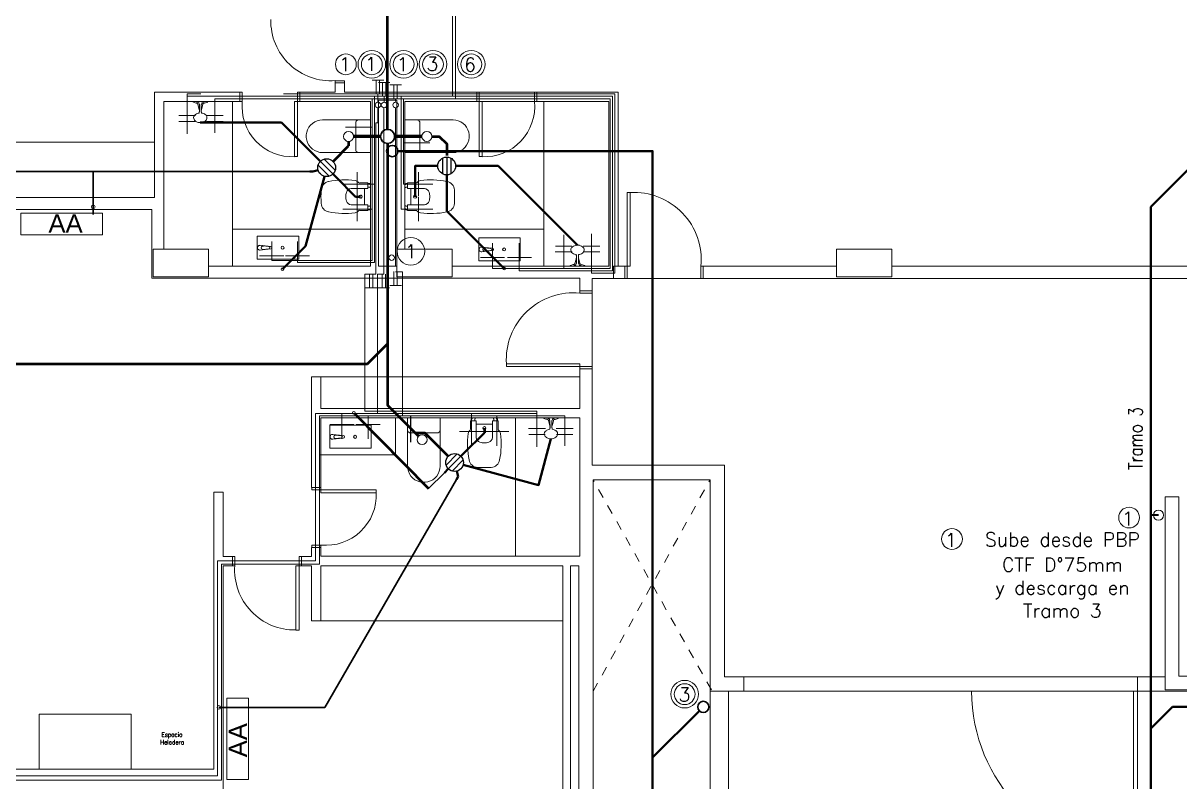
# Model space of a CAD drawing. Header units: millimetres. Extents: x 539 to 842, y -453 to -96.
# Drawn here: x 739.4 to 751.97, y -359.51 to -351.26 of the extents above; entities that cross this region are included whole.
import ezdxf
from ezdxf.enums import TextEntityAlignment as Align

# ---------------------------------------------------------------- set-up
doc = ezdxf.new("R2010")
doc.units = ezdxf.units.MM
doc.header["$LTSCALE"] = 0.1
for name, pattern in [('ACAD_ISO02W100', [15, 12, -3]), ('CONTINUA', [0]), ('DASHED', [0.7, 0.5, -0.2])]:
    doc.linetypes.add(name, pattern=pattern)
doc.layers.get('0').update_dxf_attribs({"lineweight": 5})
for name, color, linetype, lineweight in [('00-Agua Caliente', 1, 'Continuous', 20), ('00-Agua Fria', 5, 'ACAD_ISO02W100', 20), ('00-Texto AC', 7, 'Continuous', 18), ('00-Texto AF', 7, 'Continuous', 18), ('A-DETL', 7, 'Continuous', 5), ('A-DETL-GENF', 7, 'Continuous', 5), ('Arq-Equipamiento', 250, 'Continuous', 5), ('MUEBLES', 250, 'Continuous', 5), ('P-SANR-FIXT', 7, 'Continuous', 5)]:
    doc.layers.add(name, color=color, linetype=linetype, lineweight=lineweight)
for name, color, linetype in [('00-Pluvial', 40, 'Continuous'), ('00-Secundario', 24, 'Continuous'), ('00-Ventilacion', 3, 'Continuous'), ('Secundario', 24, 'Continuous'), ('Textos', 7, 'Continuous')]:
    doc.layers.add(name, color=color, linetype=linetype)
doc.layers.add('00-Primario', color=7, linetype='Continuous', true_color=0xff2400)
doc.styles.add('Instal Sanit', font='techb___.ttf', dxfattribs={"height": 0.15})
doc.styles.add('Romans', font='romans.shx')
doc.styles.add('Romans 1.50', font='romans.shx', dxfattribs={"width": 0.8, "height": 0.15})
doc.styles.get("Standard").update_dxf_attribs({"font": 'arial.ttf'})

# ---------------------------------------------------------------- blocks, each defined once
blk = doc.blocks.new('LLP')
at = {"layer": '00-Agua Fria', "color": 0, "linetype": 'Continuous', "lineweight": 20}
for p, q in [((-1, 2.4), (1, 2.4)), ((-0.3, 2.4), (-0.3, 0)), ((0.3, 2.4), (0.3, 0))]:
    blk.add_line(p, q, dxfattribs=at)
blk = doc.blocks.new('Shower-Valve_Trim-KOHLER-Alteo-K-TS45106 - 2_5 GPM_ 2BZ-Oil-Rubed Nickel-684691-2-TORRE-ARQ- PB _-2_14_')
at = {"color": 8}
for p, q in [((6.707, 2.857), (6.718, 2.9)), ((6.718, 2.9), (6.721, 2.898)), ((6.727, 2.936), (6.732, 2.932)), ((6.695, 2.779), (6.688, 2.777)), ((6.697, 2.814), (6.707, 2.857)), ((6.7, 2.814), (6.697, 2.814)), ((6.733, 2.836), (6.718, 2.837)), ((6.726, 2.87), (6.74, 2.864)), ((6.777, 2.824), (6.73, 2.824)), ((6.735, 2.84), (6.734, 2.837)), ((6.813, 2.82), (6.735, 2.84)), ((6.74, 2.863), (6.74, 2.86)), ((6.74, 2.86), (6.818, 2.84)), ((6.743, 2.876), (6.784, 2.854)), ((6.778, 2.824), (6.778, 2.826)), ((6.785, 2.852), (6.785, 2.853)), ((6.826, 2.815), (6.818, 2.817)), ((6.824, 2.841), (6.832, 2.839))]:
    blk.add_line(p, q, dxfattribs=at)
for centre, radius, start, end in [((6.719, 2.895), 0.00318, 6.8897, 54.9928), ((6.5, 2.869), 0.224, 0.8645, 6.8897), ((6.729, 2.928), 0.00488, 3.2443, 51.8508), ((5.993, 2.887), 0.742, 359.9249, 3.2443), ((6.694, 2.783), 0.00488, 280.6377, 329.2443), ((6.06, 3.16), 0.742, 329.2443, 332.5636), ((6.7, 2.817), 0.00318, 277.4957, 325.5988), ((6.518, 2.942), 0.224, 325.5988, 331.624), ((6.718, 2.834), 0.00308, 84.7921, 151.624), ((6.732, 2.812), 0.0149, 139.9249, 152.5636), ((6.726, 2.817), 0.00706, 97.5163, 139.9249), ((6.727, 2.872), 0.00308, 180.8645, 247.6964), ((6.725, 2.824), 0.000695, 277.5163, 356.266), ((6.73, 2.834), 0.00985, 247.967, 269.7893), ((6.726, 2.824), 0.000526, 67.967, 174.1745), ((6.733, 2.837), 0.000995, 264.7921, 346.2443), ((6.75, 2.886), 0.0149, 179.9249, 192.5636), ((6.742, 2.884), 0.00706, 192.5636, 234.9722), ((6.738, 2.878), 0.000695, 336.2225, 54.9722), ((6.739, 2.877), 0.000526, 158.314, 264.5215), ((6.738, 2.867), 0.00985, 62.6992, 84.5215), ((6.739, 2.863), 0.000995, 346.2443, 67.6964), ((6.777, 2.825), 0.000762, 270.095, 0.7822), ((6.779, 2.825), 0.000925, 95.985, 180.7822), ((6.779, 2.824), 0.000513, 166.2443, 262.7547), ((6.797, 2.473), 0.351, 89.9392, 93.0618), ((6.784, 2.853), 0.000762, 331.7063, 62.3935), ((6.785, 2.853), 0.000925, 151.7063, 236.5035), ((6.786, 2.853), 0.000513, 69.7338, 166.2443), ((6.964, 3.156), 0.351, 239.4267, 242.5493), ((6.816, 2.83), 0.0125, 223.4783, 233.5421), ((6.81, 2.822), 0.00187, 233.5421, 279.6361), ((6.816, 2.83), 0.0125, 98.9464, 109.0102), ((6.82, 2.824), 0.00706, 209.1801, 256.2443), ((6.815, 2.841), 0.00187, 52.8524, 98.9464), ((6.788, 2.826), 0.0319, 28.2767, 30.713), ((6.822, 2.834), 0.00706, 76.2443, 123.3084), ((6.916, 2.805), 0.0905, 173.6216, 201.4054), ((6.916, 2.807), 0.0905, 131.0831, 158.8669), ((6.875, 2.789), 0.0469, 201.4054, 234.3552), ((6.888, 2.84), 0.0469, 98.1333, 131.0831), ((6.887, 2.847), 0.0399, 63.1676, 98.1333), ((6.886, 2.846), 0.0408, 36.2532, 63.1676), ((6.844, 2.82), 0.0869, 318.5828, 333.2748), ((6.867, 2.831), 0.0652, 13.9057, 36.2532), ((6.833, 2.826), 0.0998, 333.2748, 346.2443), ((6.833, 2.826), 0.0998, 346.2443, 359.2137), ((6.845, 2.826), 0.0869, 359.2137, 13.9057), ((6.871, 2.783), 0.0399, 234.3552, 269.3209), ((6.871, 2.784), 0.0408, 269.3209, 296.2353), ((6.86, 2.806), 0.0652, 296.2353, 318.5828)]:
    blk.add_arc(centre, radius, start, end, dxfattribs=at)
blk = doc.blocks.new('Sanitary_Toilets_Ceramica-Catalano_Zero-70-One-Piece-Close-Coupled-Syphonic - Default-V1-2-TORRE-ARQ- PB _-2_14_')
at = {"layer": 'A-DETL-GENF', "color": 8}
for p, q in [((0.044, 0.177), (0.001, 0.177)), ((0.089, 0.177), (0.044, 0.177)), ((0.133, 0.177), (0.089, 0.177)), ((0.133, 0.177), (0.142, 0.176)), ((0.524, 0.177), (0.133, 0.177)), ((0.142, 0.176), (0.133, 0.177)), ((0.142, 0.176), (0.151, 0.171)), ((0.151, 0.171), (0.142, 0.176)), ((0.151, 0.171), (0.157, 0.165)), ((0.157, 0.165), (0.151, 0.171)), ((0.157, 0.165), (0.162, 0.156)), ((0.162, 0.156), (0.157, 0.165)), ((0.162, 0.156), (0.163, 0.147)), ((0.163, 0.147), (0.162, 0.156)), ((0.163, 0.147), (0.163, -0.147)), ((0.163, 0.098), (0.163, 0.147)), ((0.553, 0.175), (0.524, 0.177)), ((0.581, 0.167), (0.553, 0.175)), ((0.608, 0.156), (0.581, 0.167)), ((0.633, 0.14), (0.608, 0.156)), ((0.654, 0.12), (0.633, 0.14)), ((0.163, 0.049), (0.163, 0.098)), ((0.163, 0), (0.163, 0.049)), ((0.672, 0.097), (0.654, 0.12)), ((0.686, 0.071), (0.672, 0.097)), ((0.696, 0.043), (0.686, 0.071)), ((0.7, 0.015), (0.696, 0.043)), ((0.7, -0.015), (0.7, 0.015)), ((0.163, -0.049), (0.163, 0)), ((0.163, -0.098), (0.163, -0.049)), ((0.163, -0.147), (0.163, -0.098)), ((0.633, -0.14), (0.654, -0.12)), ((0.654, -0.12), (0.672, -0.097)), ((0.672, -0.097), (0.686, -0.071)), ((0.686, -0.071), (0.696, -0.043)), ((0.696, -0.043), (0.7, -0.015)), ((0.001, -0.177), (0.044, -0.177)), ((0.044, -0.177), (0.089, -0.177)), ((0.089, -0.177), (0.133, -0.177)), ((0.142, -0.176), (0.133, -0.177)), ((0.133, -0.177), (0.142, -0.176)), ((0.133, -0.177), (0.524, -0.177)), ((0.151, -0.171), (0.142, -0.176)), ((0.142, -0.176), (0.151, -0.171)), ((0.157, -0.165), (0.151, -0.171)), ((0.151, -0.171), (0.157, -0.165)), ((0.162, -0.156), (0.157, -0.165)), ((0.157, -0.165), (0.162, -0.156)), ((0.163, -0.147), (0.162, -0.156)), ((0.162, -0.156), (0.163, -0.147)), ((0.524, -0.177), (0.553, -0.175)), ((0.553, -0.175), (0.581, -0.167)), ((0.581, -0.167), (0.608, -0.156)), ((0.608, -0.156), (0.633, -0.14))]:
    blk.add_line(p, q, dxfattribs=at)
blk = doc.blocks.new('Vitreous china bidet _ Debba _ Roca _ 355994xx0 - White - Debba- Roca-2705266-2-TORRE-ARQ- PB _-2_14_')
at = {"layer": 'P-SANR-FIXT', "color": 8}
for p, q in [((0.036, 0.08), (0.036, 0.262)), ((0.214, 0.262), (0.214, 0.08)), ((-0.024, 0.169), (-0.024, 0.08)), ((0.274, 0.08), (0.274, 0.169)), ((-0.024, 0.08), (-0.019, 0.08)), ((-0.019, 0.08), (-0.019, 0.06)), ((-0.019, 0.08), (0.022, 0.08)), ((-0.019, 0.06), (-0.006, 0.06)), ((-0.006, 0.06), (-0.006, 0.051)), ((0.022, 0.08), (0.036, 0.08)), ((0.022, 0.06), (0.022, 0.08)), ((0.026, 0.06), (0.022, 0.06)), ((0.026, 0.051), (0.026, 0.06)), ((0.036, 0.116), (0.214, 0.116)), ((0.214, 0.08), (0.228, 0.08)), ((0.224, 0.06), (0.228, 0.06)), ((0.224, 0.051), (0.224, 0.06)), ((0.228, 0.08), (0.269, 0.08)), ((0.228, 0.06), (0.228, 0.08)), ((0.256, 0.051), (0.256, 0.06)), ((0.256, 0.06), (0.269, 0.06)), ((0.269, 0.06), (0.269, 0.08)), ((0.269, 0.08), (0.274, 0.08))]:
    blk.add_line(p, q, dxfattribs=at)
for centre, radius, start, end in [((0.809, 0.337), 0.867, 168.7556, 187.8739), ((0.058, 0.487), 0.101, 93.8692, 168.7556), ((0.125, -0.511), 1.101, 86.1308, 93.8692), ((0.192, 0.487), 0.101, 11.2444, 86.1308), ((-0.559, 0.337), 0.867, 352.1261, 11.2444), ((0.1, 0.253), 0.0649, 110.1691, 171.8309), ((0.129, 0.135), 0.186, 91.3288, 106.151), ((0.121, 0.135), 0.186, 73.849, 88.6712), ((0.15, 0.253), 0.0649, 8.1691, 69.8309), ((0.009, 0.227), 0.0594, 187.8739, 225.1331), ((-0.041, 0.169), 0.0175, 0, 63.7001), ((0.125, 0.161), 0.0175, 0, 180), ((0.125, 0.161), 0.0175, 180, 0), ((0.29, 0.169), 0.0167, 126.2715, 179.7285), ((0.241, 0.227), 0.0594, 311.2548, 352.1261)]:
    blk.add_arc(centre, radius, start, end, dxfattribs=at)
blk = doc.blocks.new('Bacha 45x25cm')
at = {"layer": 'MUEBLES', "color": 8}
for p, q in [((0.112, 0.146), (0.099, 0.028)), ((0.106, 0.062), (0.113, 0.127)), ((0.137, 0.126), (0.144, 0.062)), ((0.138, 0.146), (0.151, 0.028))]:
    blk.add_line(p, q, dxfattribs=at)
blk.add_lwpolyline([(0, 0.45), (0.25, 0.45), (0.25, 0), (0, 0)], close=True, dxfattribs=at)
blk.add_circle((0.125, 0.275), 0.0166, dxfattribs=at)
for centre, radius, start, end in [((0.125, 0.146), 0.0134, 0, 180), ((0.125, 0.126), 0.0117, 360, 173.6414), ((0.125, 0.028), 0.0256, 168.1721, 11.8279), ((0.125, 0.062), 0.0188, 167.2829, 12.8468)]:
    blk.add_arc(centre, radius, start, end, dxfattribs=at)
blk = doc.blocks.new('Shower-Valve_Trim-KOHLER-Alteo-K-TS45106 - 2_5 GPM_ 2BZ-Oil-Rubed Nickel-V9-2-TORRE-ARQ- PB _-2_14_')
at = {"color": 8}
for p, q in [((4.342, 6.4), (4.352, 6.443)), ((4.352, 6.443), (4.355, 6.441)), ((4.36, 6.413), (4.374, 6.407)), ((4.361, 6.48), (4.366, 6.476)), ((4.377, 6.419), (4.418, 6.397)), ((4.329, 6.322), (4.322, 6.321)), ((4.331, 6.357), (4.342, 6.4)), ((4.335, 6.358), (4.331, 6.357)), ((4.367, 6.379), (4.352, 6.381)), ((4.411, 6.367), (4.364, 6.367)), ((4.369, 6.383), (4.368, 6.38)), ((4.448, 6.364), (4.369, 6.383)), ((4.374, 6.406), (4.374, 6.403)), ((4.374, 6.403), (4.453, 6.384)), ((4.412, 6.368), (4.413, 6.369)), ((4.419, 6.395), (4.419, 6.397)), ((4.46, 6.358), (4.452, 6.36)), ((4.458, 6.385), (4.466, 6.383))]:
    blk.add_line(p, q, dxfattribs=at)
for centre, radius, start, end in [((4.353, 6.439), 0.00318, 6.8967, 54.9998), ((4.134, 6.412), 0.224, 0.8715, 6.8967), ((4.361, 6.416), 0.00308, 180.8715, 247.7034), ((4.363, 6.472), 0.00488, 3.2512, 51.8578), ((3.627, 6.43), 0.742, 359.9319, 3.2512), ((4.384, 6.429), 0.0149, 179.9319, 192.5706), ((4.377, 6.427), 0.00706, 192.5706, 234.9792), ((4.372, 6.421), 0.000695, 336.2295, 54.9792), ((4.373, 6.421), 0.000526, 158.321, 264.5285), ((4.372, 6.41), 0.00985, 62.7062, 84.5285), ((4.55, 6.35), 0.0905, 131.0901, 158.8739), ((4.522, 6.383), 0.0469, 98.1403, 131.0901), ((4.521, 6.39), 0.0399, 63.1746, 98.1403), ((4.52, 6.389), 0.0408, 36.2602, 63.1746), ((4.501, 6.375), 0.0652, 13.9127, 36.2602), ((4.328, 6.327), 0.00488, 280.6447, 329.2512), ((3.694, 6.704), 0.742, 329.2512, 332.5706), ((4.334, 6.361), 0.00318, 277.5027, 325.6058), ((4.152, 6.485), 0.224, 325.6058, 331.631), ((4.352, 6.378), 0.00308, 84.7991, 151.631), ((4.366, 6.355), 0.0149, 139.9319, 152.5706), ((4.36, 6.36), 0.00706, 97.5233, 139.9319), ((4.359, 6.368), 0.000695, 277.5233, 356.273), ((4.36, 6.368), 0.000526, 67.974, 174.1815), ((4.364, 6.377), 0.00985, 247.974, 269.7963), ((4.367, 6.38), 0.000995, 264.7991, 346.2512), ((4.373, 6.406), 0.000995, 346.2512, 67.7034), ((4.411, 6.368), 0.000762, 270.102, 0.7892), ((4.413, 6.368), 0.000925, 95.992, 180.7892), ((4.413, 6.368), 0.000513, 166.2512, 262.7617), ((4.431, 6.016), 0.351, 89.9462, 93.0688), ((4.418, 6.397), 0.000762, 331.7133, 62.4005), ((4.42, 6.396), 0.000513, 69.7408, 166.2512), ((4.419, 6.396), 0.000925, 151.7133, 236.5105), ((4.599, 6.699), 0.351, 239.4337, 242.5563), ((4.451, 6.374), 0.0125, 223.4853, 233.5491), ((4.444, 6.365), 0.00187, 233.5491, 279.6431), ((4.45, 6.373), 0.0125, 98.9534, 109.0171), ((4.449, 6.384), 0.00187, 52.8594, 98.9534), ((4.454, 6.367), 0.00706, 209.187, 256.2512), ((4.423, 6.369), 0.0319, 28.2837, 30.72), ((4.456, 6.378), 0.00706, 76.2512, 123.3154), ((4.55, 6.348), 0.0905, 173.6286, 201.4124), ((4.509, 6.332), 0.0469, 201.4124, 234.3622), ((4.505, 6.327), 0.0399, 234.3622, 269.3279), ((4.505, 6.328), 0.0408, 269.3279, 296.2423), ((4.495, 6.35), 0.0652, 296.2423, 318.5898), ((4.478, 6.364), 0.0869, 318.5898, 333.2817), ((4.467, 6.37), 0.0998, 333.2817, 346.2512), ((4.48, 6.369), 0.0869, 359.2207, 13.9127), ((4.467, 6.37), 0.0998, 346.2512, 359.2207)]:
    blk.add_arc(centre, radius, start, end, dxfattribs=at)
blk = doc.blocks.new('Shower-Valve_Trim-KOHLER-Alteo-K-TS45106 - 2_5 GPM_ 2BZ-Oil-Rubed Nickel-V13-2-TORRE-ARQ- PB _-2_14_')
at = {"layer": 'P-SANR-FIXT'}
for p, q in [((1.611, -12.188), (1.602, -12.224)), ((1.604, -12.189), (1.611, -12.188)), ((1.475, -12.251), (1.467, -12.249)), ((1.473, -12.225), (1.481, -12.227)), ((1.56, -12.27), (1.481, -12.25)), ((1.486, -12.23), (1.564, -12.25)), ((1.514, -12.262), (1.514, -12.263)), ((1.556, -12.286), (1.515, -12.264)), ((1.521, -12.234), (1.521, -12.236)), ((1.522, -12.234), (1.569, -12.234)), ((1.559, -12.273), (1.56, -12.27)), ((1.573, -12.28), (1.559, -12.274)), ((1.564, -12.25), (1.565, -12.247)), ((1.566, -12.246), (1.581, -12.247)), ((1.581, -12.31), (1.572, -12.346)), ((1.581, -12.31), (1.578, -12.308)), ((1.592, -12.267), (1.581, -12.31)), ((1.602, -12.224), (1.592, -12.267)), ((1.599, -12.224), (1.602, -12.224)), ((1.572, -12.346), (1.567, -12.342))]:
    blk.add_line(p, q, dxfattribs=at)
for centre, radius, start, end in [((1.455, -12.231), 0.0869, 138.5968, 153.2887), ((1.439, -12.216), 0.0652, 116.2493, 138.5968), ((1.428, -12.194), 0.0408, 89.3349, 116.2493), ((1.428, -12.193), 0.0399, 54.3692, 89.3349), ((1.424, -12.199), 0.0469, 21.4194, 54.3692), ((1.383, -12.215), 0.0905, 353.6356, 21.4194), ((1.605, -12.194), 0.00488, 100.6517, 149.2582), ((1.466, -12.236), 0.0998, 166.2582, 179.2277), ((1.454, -12.236), 0.0869, 179.2277, 193.9197), ((1.433, -12.241), 0.0652, 193.9197, 216.2672), ((1.466, -12.236), 0.0998, 153.2887, 166.2582), ((1.413, -12.256), 0.0408, 216.2672, 243.1815), ((1.412, -12.257), 0.0399, 243.1815, 278.1473), ((1.411, -12.25), 0.0469, 278.1473, 311.0971), ((1.383, -12.217), 0.0905, 311.0971, 338.8809), ((1.477, -12.245), 0.00706, 256.2582, 303.3224), ((1.479, -12.234), 0.00706, 29.194, 76.2582), ((1.511, -12.236), 0.0319, 208.2907, 210.727), ((1.484, -12.251), 0.00187, 232.8664, 278.9604), ((1.483, -12.24), 0.0125, 278.9604, 289.0241), ((1.489, -12.232), 0.00187, 53.5561, 99.6501), ((1.483, -12.241), 0.0125, 43.4923, 53.5561), ((1.335, -12.566), 0.351, 59.4407, 62.5633), ((1.502, -11.883), 0.351, 269.9532, 273.0757), ((1.513, -12.263), 0.000513, 249.7478, 346.2582), ((1.514, -12.263), 0.000925, 331.7203, 56.5175), ((1.515, -12.264), 0.000762, 151.7203, 242.4075), ((1.52, -12.234), 0.000513, 346.2582, 82.7687), ((1.522, -12.235), 0.000762, 90.109, 180.7962), ((1.521, -12.235), 0.000925, 275.999, 0.7962), ((1.561, -12.277), 0.00985, 242.7132, 264.5355), ((1.56, -12.273), 0.000995, 166.2582, 247.7104), ((1.561, -12.288), 0.000695, 156.2365, 234.9862), ((1.56, -12.287), 0.000526, 338.328, 84.5355), ((1.557, -12.294), 0.00706, 12.5776, 54.9862), ((1.549, -12.296), 0.0149, 359.9389, 12.5776), ((2.306, -12.297), 0.742, 179.9389, 183.2582), ((1.566, -12.247), 0.000995, 84.8061, 166.2582), ((1.569, -12.244), 0.00985, 67.981, 89.8033), ((1.573, -12.234), 0.000526, 247.981, 354.1885), ((1.574, -12.235), 0.000695, 97.5303, 176.28), ((1.572, -12.282), 0.00308, 0.8785, 67.7104), ((1.573, -12.227), 0.00706, 277.5303, 319.9389), ((1.799, -12.279), 0.224, 180.8785, 186.9037), ((1.58, -12.306), 0.00318, 186.9037, 235.0068), ((1.567, -12.222), 0.0149, 319.9389, 332.5776), ((2.239, -12.57), 0.742, 149.2582, 152.5776), ((1.581, -12.244), 0.00308, 264.8061, 331.638), ((1.781, -12.352), 0.224, 145.6128, 151.638), ((1.599, -12.227), 0.00318, 97.5097, 145.6128), ((1.57, -12.338), 0.00488, 183.2582, 231.8648)]:
    blk.add_arc(centre, radius, start, end, dxfattribs=at)
blk = doc.blocks.new('Shower-Valve_Trim-KOHLER-Alteo-K-TS45106 - 2_5 GPM_ 2BZ-Oil-Rubed Nickel-V14-2-TORRE-ARQ- PB _-2_14_')
at = {"color": 8}
for p, q in [((1.611, -12.188), (1.602, -12.224)), ((1.604, -12.189), (1.611, -12.188)), ((1.475, -12.251), (1.467, -12.249)), ((1.473, -12.225), (1.481, -12.227)), ((1.56, -12.27), (1.481, -12.25)), ((1.486, -12.23), (1.564, -12.25)), ((1.514, -12.262), (1.514, -12.263)), ((1.556, -12.286), (1.515, -12.264)), ((1.521, -12.234), (1.521, -12.236)), ((1.522, -12.234), (1.569, -12.234)), ((1.559, -12.273), (1.56, -12.27)), ((1.573, -12.28), (1.559, -12.274)), ((1.564, -12.25), (1.565, -12.247)), ((1.566, -12.246), (1.581, -12.247)), ((1.581, -12.31), (1.572, -12.346)), ((1.581, -12.31), (1.578, -12.308)), ((1.592, -12.267), (1.581, -12.31)), ((1.602, -12.224), (1.592, -12.267)), ((1.599, -12.224), (1.602, -12.224)), ((1.572, -12.346), (1.567, -12.342))]:
    blk.add_line(p, q, dxfattribs=at)
for centre, radius, start, end in [((1.455, -12.231), 0.0869, 138.5968, 153.2887), ((1.439, -12.216), 0.0652, 116.2493, 138.5968), ((1.428, -12.194), 0.0408, 89.3349, 116.2493), ((1.428, -12.193), 0.0399, 54.3692, 89.3349), ((1.424, -12.199), 0.0469, 21.4194, 54.3692), ((1.383, -12.215), 0.0905, 353.6356, 21.4194), ((1.605, -12.194), 0.00488, 100.6517, 149.2582), ((1.466, -12.236), 0.0998, 166.2582, 179.2277), ((1.454, -12.236), 0.0869, 179.2277, 193.9197), ((1.433, -12.241), 0.0652, 193.9197, 216.2672), ((1.466, -12.236), 0.0998, 153.2887, 166.2582), ((1.413, -12.256), 0.0408, 216.2672, 243.1815), ((1.412, -12.257), 0.0399, 243.1815, 278.1473), ((1.411, -12.25), 0.0469, 278.1473, 311.0971), ((1.383, -12.217), 0.0905, 311.0971, 338.8809), ((1.477, -12.245), 0.00706, 256.2582, 303.3224), ((1.479, -12.234), 0.00706, 29.194, 76.2582), ((1.511, -12.236), 0.0319, 208.2907, 210.727), ((1.484, -12.251), 0.00187, 232.8664, 278.9604), ((1.483, -12.24), 0.0125, 278.9604, 289.0241), ((1.489, -12.232), 0.00187, 53.5561, 99.6501), ((1.483, -12.241), 0.0125, 43.4923, 53.5561), ((1.335, -12.566), 0.351, 59.4407, 62.5633), ((1.502, -11.883), 0.351, 269.9532, 273.0757), ((1.513, -12.263), 0.000513, 249.7478, 346.2582), ((1.514, -12.263), 0.000925, 331.7203, 56.5175), ((1.515, -12.264), 0.000762, 151.7203, 242.4075), ((1.52, -12.234), 0.000513, 346.2582, 82.7687), ((1.522, -12.235), 0.000762, 90.109, 180.7962), ((1.521, -12.235), 0.000925, 275.999, 0.7962), ((1.561, -12.277), 0.00985, 242.7132, 264.5355), ((1.56, -12.273), 0.000995, 166.2582, 247.7104), ((1.561, -12.288), 0.000695, 156.2365, 234.9862), ((1.56, -12.287), 0.000526, 338.328, 84.5355), ((1.557, -12.294), 0.00706, 12.5776, 54.9862), ((1.549, -12.296), 0.0149, 359.9389, 12.5776), ((2.306, -12.297), 0.742, 179.9389, 183.2582), ((1.566, -12.247), 0.000995, 84.8061, 166.2582), ((1.569, -12.244), 0.00985, 67.981, 89.8033), ((1.573, -12.234), 0.000526, 247.981, 354.1885), ((1.574, -12.235), 0.000695, 97.5303, 176.28), ((1.572, -12.282), 0.00308, 0.8785, 67.7104), ((1.573, -12.227), 0.00706, 277.5303, 319.9389), ((1.799, -12.279), 0.224, 180.8785, 186.9037), ((1.58, -12.306), 0.00318, 186.9037, 235.0068), ((1.567, -12.222), 0.0149, 319.9389, 332.5776), ((2.239, -12.57), 0.742, 149.2582, 152.5776), ((1.581, -12.244), 0.00308, 264.8061, 331.638), ((1.781, -12.352), 0.224, 145.6128, 151.638), ((1.599, -12.227), 0.00318, 97.5097, 145.6128), ((1.57, -12.338), 0.00488, 183.2582, 231.8648)]:
    blk.add_arc(centre, radius, start, end, dxfattribs=at)
blk = doc.blocks.new('2-PB F')
at = {"color": 8, "lineweight": 18}
for p, q in [((742.791, -351.886), (742.891, -351.886)), ((742.791, -351.911), (742.791, -351.886)), ((742.791, -351.911), (742.791, -352.011)), ((742.891, -351.911), (742.791, -351.911)), ((742.891, -351.886), (742.891, -351.911)), ((742.891, -352.011), (742.891, -351.911)), ((740.829, -352.011), (740.829, -353.156)), ((741.756, -352.011), (740.829, -352.011)), ((740.832, -352.012), (740.832, -352.011)), ((741.756, -352.012), (741.781, -352.012)), ((741.756, -352.112), (741.756, -352.012)), ((741.781, -352.012), (741.781, -352.112)), ((742.381, -352.012), (742.406, -352.012)), ((742.381, -352.112), (742.381, -352.012)), ((742.791, -352.011), (742.406, -352.011)), ((742.406, -352.012), (742.406, -352.112)), ((744.331, -352.011), (742.891, -352.011)), ((743.262, -353.901), (743.262, -352.096)), ((743.262, -352.096), (743.461, -352.096)), ((743.461, -352.096), (743.461, -353.718)), ((743.545, -352.013), (743.545, -352.011)), ((743.548, -352.012), (743.548, -352.011)), ((744.331, -352.012), (743.548, -352.012)), ((744.331, -352.011), (744.981, -352.011)), ((744.356, -352.012), (744.331, -352.012)), ((744.331, -352.012), (744.331, -352.112)), ((744.356, -352.112), (744.356, -352.012)), ((744.981, -352.012), (744.956, -352.012)), ((744.956, -352.012), (744.956, -352.112)), ((745.864, -352.011), (744.981, -352.011)), ((744.981, -352.112), (744.981, -352.012)), ((745.864, -353.901), (745.864, -352.011)), ((740.931, -353.719), (740.931, -352.112)), ((740.931, -352.112), (741.756, -352.112)), ((741.781, -352.112), (741.756, -352.112)), ((742.349, -352.112), (742.381, -352.112)), ((742.349, -352.712), (742.349, -352.112)), ((742.406, -352.112), (742.381, -352.112)), ((742.381, -352.112), (742.381, -352.712)), ((742.406, -352.112), (742.381, -352.112)), ((742.406, -352.112), (743.176, -352.112)), ((743.176, -352.112), (743.176, -353.901)), ((743.548, -353.719), (743.548, -352.112)), ((743.548, -352.112), (744.331, -352.112)), ((744.356, -352.112), (744.331, -352.112)), ((744.331, -352.112), (744.356, -352.112)), ((744.356, -352.112), (744.356, -352.712)), ((744.387, -352.112), (744.356, -352.112)), ((744.981, -352.112), (744.387, -352.112)), ((744.387, -352.712), (744.387, -352.112)), ((744.956, -352.112), (744.981, -352.112)), ((744.981, -352.112), (745.763, -352.112)), ((745.763, -352.112), (745.763, -353.901)), ((740.829, -352.556), (736.95, -352.556)), ((742.381, -352.712), (742.349, -352.712)), ((744.356, -352.712), (744.387, -352.712)), ((745.995, -353.102), (745.964, -353.102)), ((745.964, -353.102), (745.964, -353.902)), ((745.995, -353.902), (745.995, -353.102)), ((740.829, -353.156), (736.95, -353.156)), ((736.95, -353.288), (740.799, -353.288)), ((740.799, -353.288), (740.799, -354.033)), ((740.914, -353.719), (740.815, -353.719)), ((740.815, -353.719), (740.815, -354.019)), ((740.815, -354.019), (740.815, -353.719)), ((740.815, -353.719), (740.931, -353.719)), ((740.927, -353.719), (740.914, -353.719)), ((740.928, -353.719), (740.927, -353.719)), ((740.931, -353.719), (740.928, -353.719)), ((741.415, -353.719), (740.931, -353.719)), ((741.415, -354.019), (741.415, -353.719)), ((744.062, -353.719), (743.462, -353.719)), ((743.462, -353.719), (743.462, -354.019)), ((744.062, -354.019), (744.062, -353.719)), ((748.838, -353.718), (748.238, -353.718)), ((748.238, -353.718), (748.238, -353.902)), ((748.838, -353.902), (748.838, -353.718)), ((743.176, -353.901), (741.414, -353.901)), ((745.763, -353.901), (744.061, -353.901)), ((745.939, -353.902), (745.813, -353.902)), ((745.813, -353.902), (745.813, -354.035)), ((745.964, -353.902), (745.939, -353.902)), ((745.939, -353.902), (745.939, -354.036)), ((745.964, -353.902), (745.995, -353.902)), ((745.964, -354.036), (745.964, -353.902)), ((746.789, -353.902), (746.764, -353.902)), ((746.764, -353.902), (746.764, -354.036)), ((748.238, -353.902), (746.789, -353.902)), ((746.789, -354.036), (746.789, -353.902)), ((748.238, -353.902), (748.238, -353.903)), ((748.238, -354.018), (748.238, -353.902)), ((748.238, -353.903), (748.238, -353.904)), ((748.238, -353.904), (748.238, -353.917)), ((748.238, -353.917), (748.238, -353.918)), ((748.238, -353.918), (748.238, -354.018)), ((748.838, -353.903), (748.838, -353.902)), ((752.466, -353.902), (748.838, -353.902)), ((748.838, -353.902), (748.838, -354.018)), ((748.838, -353.904), (748.838, -353.903)), ((748.838, -353.917), (748.838, -353.904)), ((748.838, -353.918), (748.838, -353.917)), ((748.838, -354.018), (748.838, -353.918)), ((740.799, -354.033), (744.061, -354.033)), ((740.815, -354.019), (740.914, -354.019)), ((740.931, -354.019), (740.815, -354.019)), ((740.914, -354.019), (740.927, -354.019)), ((740.927, -354.019), (740.928, -354.019)), ((740.928, -354.019), (740.931, -354.019)), ((740.931, -354.019), (741.415, -354.019)), ((743.462, -354.019), (744.062, -354.019)), ((744.061, -354.033), (745.45, -354.033)), ((745.45, -354.033), (745.45, -354.17)), ((745.583, -354.17), (745.583, -354.035)), ((745.583, -354.035), (745.939, -354.035)), ((745.939, -354.036), (745.964, -354.036)), ((746.764, -354.035), (745.964, -354.035)), ((746.764, -354.036), (746.789, -354.036)), ((746.789, -354.035), (752.466, -354.035)), ((748.238, -354.018), (748.238, -354.018)), ((748.238, -354.018), (748.838, -354.018)), ((748.238, -354.018), (748.238, -354.018)), ((748.838, -354.018), (748.238, -354.018)), ((748.838, -354.018), (748.838, -354.018)), ((748.838, -354.018), (748.838, -354.018)), ((745.583, -354.17), (745.45, -354.17)), ((745.45, -354.17), (745.45, -354.195)), ((745.45, -354.195), (745.583, -354.195)), ((745.583, -354.195), (745.583, -354.17)), ((745.583, -354.195), (745.583, -354.995)), ((745.45, -354.965), (744.65, -354.965)), ((744.65, -354.965), (744.65, -354.995)), ((745.45, -354.995), (745.45, -354.965)), ((742.535, -355.106), (742.535, -356.31)), ((742.635, -355.106), (742.535, -355.106)), ((742.632, -355.106), (742.632, -355.107)), ((742.635, -355.449), (742.635, -355.106)), ((742.635, -355.107), (745.45, -355.107)), ((744.65, -354.995), (745.45, -354.995)), ((745.583, -354.995), (745.45, -354.995)), ((745.45, -354.995), (745.45, -355.02)), ((745.45, -355.02), (745.45, -355.449)), ((745.45, -355.02), (745.583, -355.02)), ((745.583, -355.02), (745.583, -354.995)), ((745.583, -356.067), (745.583, -355.02)), ((742.536, -355.449), (742.535, -355.449)), ((742.537, -355.45), (742.535, -355.45)), ((745.45, -355.449), (742.635, -355.449)), ((742.636, -356.31), (742.636, -355.55)), ((742.636, -355.55), (745.449, -355.55)), ((745.449, -355.55), (745.449, -357.057)), ((745.453, -356.068), (745.452, -356.068)), ((747.021, -356.067), (745.583, -356.067)), ((747.021, -358.366), (747.021, -356.067)), ((745.593, -361.3), (745.593, -356.224)), ((745.593, -356.224), (746.863, -356.224)), ((746.863, -356.224), (746.863, -358.524)), ((741.574, -356.36), (741.474, -356.36)), ((741.474, -356.36), (741.474, -359.372)), ((741.476, -356.36), (741.476, -356.361)), ((741.574, -357.059), (741.574, -356.36)), ((742.536, -356.31), (742.636, -356.31)), ((742.536, -356.335), (742.536, -356.31)), ((742.636, -356.335), (742.536, -356.335)), ((742.636, -356.31), (742.636, -356.335)), ((742.636, -356.31), (742.636, -356.335)), ((742.636, -356.366), (742.636, -356.335)), ((742.636, -356.335), (743.236, -356.335)), ((743.236, -356.366), (742.636, -356.366)), ((743.236, -356.335), (743.236, -356.366)), ((751.957, -356.412), (751.807, -356.412)), ((751.807, -356.412), (751.807, -358.366)), ((751.957, -358.359), (751.957, -356.412)), ((742.535, -356.96), (742.535, -357.059)), ((742.536, -356.935), (742.636, -356.935)), ((742.536, -356.96), (742.536, -356.935)), ((742.636, -356.96), (742.536, -356.96)), ((742.636, -356.935), (742.636, -356.96)), ((742.636, -357.057), (742.636, -356.96)), ((741.674, -357.059), (741.574, -357.059)), ((741.699, -357.059), (741.674, -357.059)), ((741.674, -357.059), (741.674, -357.159)), ((741.699, -357.159), (741.699, -357.059)), ((742.424, -357.059), (742.399, -357.059)), ((742.399, -357.059), (742.399, -357.159)), ((742.535, -357.059), (742.424, -357.059)), ((742.424, -357.159), (742.424, -357.059)), ((745.449, -357.057), (742.636, -357.057)), ((741.574, -360), (741.574, -357.159)), ((741.574, -357.159), (741.674, -357.159)), ((741.674, -357.159), (741.699, -357.159)), ((742.399, -357.159), (742.364, -357.159)), ((742.364, -357.159), (742.364, -357.859)), ((742.399, -357.859), (742.399, -357.159)), ((742.399, -357.159), (742.424, -357.159)), ((742.424, -357.159), (742.535, -357.159)), ((742.535, -357.159), (742.535, -357.759)), ((742.635, -357.159), (745.263, -357.159)), ((742.635, -357.759), (742.635, -357.159)), ((745.263, -357.159), (745.263, -360.459)), ((745.348, -357.159), (745.437, -357.159)), ((745.348, -360), (745.348, -357.159)), ((745.437, -357.159), (745.437, -360)), ((742.364, -357.859), (742.399, -357.859)), ((742.535, -357.759), (742.635, -357.759)), ((742.635, -357.759), (745.263, -357.759)), ((747.229, -358.366), (747.021, -358.366)), ((747.229, -358.366), (747.229, -358.524)), ((751.507, -358.366), (747.229, -358.366)), ((751.807, -358.366), (751.507, -358.366)), ((751.507, -358.524), (751.507, -358.366)), ((751.807, -358.366), (751.807, -358.368)), ((751.807, -358.509), (751.807, -358.366)), ((751.807, -358.368), (751.807, -358.369)), ((751.807, -358.369), (751.807, -358.384)), ((753.707, -358.359), (751.957, -358.359)), ((751.807, -358.384), (751.807, -358.509)), ((751.807, -358.509), (753.857, -358.509)), ((746.863, -358.524), (747.229, -358.524)), ((747.063, -358.524), (746.863, -358.524)), ((746.863, -358.524), (746.863, -360.615)), ((747.063, -360.615), (747.063, -358.524)), ((747.229, -358.524), (751.507, -358.524)), ((751.462, -358.524), (751.462, -360.325)), ((751.507, -358.524), (751.462, -358.524)), ((751.507, -358.524), (753.857, -358.524)), ((751.507, -358.524), (751.507, -360.325)), ((739.574, -359.372), (739.574, -358.772)), ((739.574, -358.772), (740.574, -358.772)), ((740.574, -358.772), (740.574, -359.372)), ((741.474, -359.372), (738.914, -359.372))]:
    blk.add_line(p, q, dxfattribs=at)
at = {"color": 8, "lineweight": 5}
for p, q in [((741.676, -352.112), (741.675, -353.901)), ((745.057, -352.113), (745.057, -353.901)), ((743.175, -353.501), (741.675, -353.501)), ((743.548, -353.501), (745.057, -353.501))]:
    blk.add_line(p, q, dxfattribs=at)
at = {"color": 8, "linetype": 'CONTINUA', "lineweight": 13}
blk.add_line((743.262, -353.901), (743.462, -353.901), dxfattribs=at)
at = {"color": 8, "linetype": 'DASHED', "lineweight": 18}
for p, q in [((746.878, -358.509), (745.593, -356.224)), ((745.593, -358.524), (746.863, -356.224))]:
    blk.add_line(p, q, dxfattribs=at)
at = {"color": 8, "linetype": 'CONTINUA', "lineweight": 18}
for p, q in [((741.848, -358.6), (741.612, -358.6)), ((741.612, -358.6), (741.612, -359.485)), ((741.848, -359.485), (741.848, -358.6)), ((741.612, -359.485), (741.848, -359.485))]:
    blk.add_line(p, q, dxfattribs=at)
at = {"color": 8, "lineweight": 18}
for centre, radius, start, end in [((742.744, -351.234), 0.653, 178.836, 274.1016), ((742.325, -352.167), 0.546, 174.312, 272.5983), ((744.412, -352.167), 0.546, 267.4017, 5.688), ((746.037, -353.831), 0.73, 354.4302, 93.3299), ((745.379, -354.922), 0.73, 84.4302, 183.3299), ((742.691, -356.391), 0.546, 264.312, 2.5983), ((742.351, -357.205), 0.653, 175.8984, 271.164), ((751.507, -358.524), 1.802, 180, 268.5863)]:
    blk.add_arc(centre, radius, start, end, dxfattribs=at)
at = {"layer": 'A-DETL', "color": 8, "linetype": 'ByBlock', "lineweight": 18}
for p, q in [((743.445, -355.953), (743.445, -355.55)), ((742.62, -355.953), (743.445, -355.953))]:
    blk.add_line(p, q, dxfattribs=at)
at = {"layer": 'A-DETL', "color": 8, "lineweight": 18}
blk.add_line((744.75, -357.05), (744.75, -355.55), dxfattribs=at)
at = {"layer": 'Arq-Equipamiento', "color": 8, "linetype": 'CONTINUA', "lineweight": 18}
blk.add_lwpolyline([(740.262, -353.326), (739.376, -353.326), (739.376, -353.561), (740.262, -353.561)], close=True, dxfattribs=at)
at = {"layer": 'MUEBLES', "lineweight": 5, "rotation": 269.9999997145658}
for p in [(741.944, -353.577), (744.351, -353.596)]:
    blk.add_blockref('Bacha 45x25cm', p, dxfattribs=at)
at = {"layer": 'MUEBLES', "lineweight": 18, "rotation": 269.9999997145658}
blk.add_blockref('Bacha 45x25cm', (742.732, -355.633), dxfattribs=at)
blk.add_blockref('Bacha 45x25cm', (742.732, -355.633), dxfattribs=at)
at = {"layer": 'P-SANR-FIXT', "lineweight": 5, "xscale": -1}
for name, p, rotation in [('Shower-Valve_Trim-KOHLER-Alteo-K-TS45106 - 2_5 GPM_ 2BZ-Oil-Rubed Nickel-V9-2-TORRE-ARQ- PB _-2_14_', (748.575, -349.418), 76.24075343670569), ('Sanitary_Toilets_Ceramica-Catalano_Zero-70-One-Piece-Close-Coupled-Syphonic - Default-V1-2-TORRE-ARQ- PB _-2_14_', (743.547, -352.49), 179.9965031161391), ('Vitreous china bidet _ Debba _ Roca _ 355994xx0 - White - Debba- Roca-2705266-2-TORRE-ARQ- PB _-2_14_', (743.498, -353.272), 269.9965030703645)]:
    blk.add_blockref(name, p, dxfattribs=dict(at, rotation=rotation))
at = {"layer": 'P-SANR-FIXT', "lineweight": 5}
for name, p, rotation in [('Sanitary_Toilets_Ceramica-Catalano_Zero-70-One-Piece-Close-Coupled-Syphonic - Default-V1-2-TORRE-ARQ- PB _-2_14_', (743.177, -352.49), 179.996503024591), ('Vitreous china bidet _ Debba _ Roca _ 355994xx0 - White - Debba- Roca-2705266-2-TORRE-ARQ- PB _-2_14_', (743.226, -353.272), 89.99650307036545), ('Shower-Valve_Trim-KOHLER-Alteo-K-TS45106 - 2_5 GPM_ 2BZ-Oil-Rubed Nickel-V13-2-TORRE-ARQ- PB _-2_14_', (756.959, -349.439), 283.7592465632944), ('Shower-Valve_Trim-KOHLER-Alteo-K-TS45106 - 2_5 GPM_ 2BZ-Oil-Rubed Nickel-V14-2-TORRE-ARQ- PB _-2_14_', (756.959, -349.439), 283.7592465632944)]:
    blk.add_blockref(name, p, dxfattribs=dict(at, rotation=rotation))
at = {"layer": 'P-SANR-FIXT', "lineweight": 18}
for name, p, rotation in [('Sanitary_Toilets_Ceramica-Catalano_Zero-70-One-Piece-Close-Coupled-Syphonic - Default-V1-2-TORRE-ARQ- PB _-2_14_', (743.754, -355.552), 269.9999999508732), ('Vitreous china bidet _ Debba _ Roca _ 355994xx0 - White - Debba- Roca-2705266-2-TORRE-ARQ- PB _-2_14_', (744.536, -355.503), 180)]:
    blk.add_blockref(name, p, dxfattribs=dict(at, rotation=rotation))
at = {"layer": 'P-SANR-FIXT', "lineweight": 18, "xscale": -1, "rotation": 76.24075343670569}
blk.add_blockref('Shower-Valve_Trim-KOHLER-Alteo-K-TS45106 - 2_5 GPM_ 2BZ-Oil-Rubed Nickel-684691-2-TORRE-ARQ- PB _-2_14_', (749.505, -349.715), dxfattribs=at)
at = {"color": 8, "linetype": 'CONTINUA', "lineweight": 13}
blk.add_text('AA', height=0.2, rotation=90, dxfattribs=at).set_placement((741.834, -359.243))
at = {"color": 8, "lineweight": 18, "style": 'Romans 1.50', "width": 0.8}
for s, p in [('Espacio', (740.905, -359.021)), ('Heladera', (740.89, -359.104))]:
    blk.add_text(s, height=0.05, dxfattribs=at).set_placement(p)
at = {"color": 8, "lineweight": 18, "insert": (740.048, -353.339), "char_height": 0.2, "attachment_point": 3}
blk.add_mtext_dynamic_manual_height_columns('AA', width=1, gutter_width=12.5, heights=[0], dxfattribs=at)

msp = doc.modelspace()

# ---------------------------------------------------------------- linework, layer by layer
at = {"layer": '00-Agua Caliente', "color": 1, "linetype": 'Continuous', "lineweight": 20}
for p, q in [((741.182, -352.03), (741.182, -352.463)), ((741.091, -352.266), (741.273, -352.266)), ((741.092, -352.329), (741.272, -352.329)), ((743.028, -353.142), (743.028, -352.88)), ((743.217, -353.011), (742.872, -353.011)), ((743.695, -353.153), (743.695, -353.414)), ((743.506, -353.283), (743.851, -353.283)), ((745.574, -353.979), (745.574, -353.551)), ((742.382, -353.862), (742.382, -353.633)), ((744.791, -353.953), (744.791, -353.653)), ((745.664, -353.685), (745.485, -353.685)), ((742.251, -353.789), (742.513, -353.789)), ((744.661, -353.808), (744.922, -353.808)), ((745.666, -353.748), (745.483, -353.748)), ((744.983, -355.48), (744.983, -355.866)), ((742.864, -355.506), (742.864, -355.779)), ((744.272, -355.506), (744.272, -355.856)), ((742.995, -355.623), (742.733, -355.623)), ((744.403, -355.701), (744.141, -355.701)), ((744.892, -355.669), (745.074, -355.669)), ((744.893, -355.732), (745.073, -355.732))]:
    msp.add_line(p, q, dxfattribs=at)
at = {"layer": '00-Agua Caliente', "linetype": 'CONTINUA'}
msp.add_line((743.318, -353.988), (743.318, -352.18), dxfattribs=at)
for points in [[(744.679, -349.529), (744.679, -351.016), (744.066, -351.016), (744.066, -352.056)], [(745.804, -352.056), (741.182, -352.056)], [(743.217, -352.056), (743.217, -353.011)], [(743.217, -352.056), (743.217, -353.862)], [(743.322, -352.12), (743.322, -352.056)], [(743.506, -352.056), (743.506, -353.283)], [(745.804, -352.056), (745.804, -353.953)], [(743.217, -353.862), (742.382, -353.862)], [(745.804, -353.953), (744.791, -353.953)], [(743.318, -353.988), (743.251, -353.988), (743.251, -355.506)], [(742.578, -355.506), (742.578, -357.106), (741.513, -357.106), (741.513, -359.443), (738.539, -359.443)], [(744.983, -355.506), (742.578, -355.506)]]:
    msp.add_lwpolyline(points, dxfattribs=at)
at = {"layer": '00-Agua Caliente', "linetype": 'ACAD_ISO02W100', "ltscale": 3}
for points in [[(745.83, -352.03), (741.182, -352.03)], [(743.255, -352.12), (743.255, -352.03)], [(745.83, -352.03), (745.83, -353.979)], [(743.255, -352.18), (743.255, -352.344), (743.233, -352.344)], [(743.233, -353.988), (743.233, -352.344)], [(745.83, -353.979), (745.574, -353.979)], [(743.233, -353.988), (743.112, -353.988), (743.112, -355.48)], [(744.983, -355.48), (743.112, -355.48)]]:
    msp.add_lwpolyline(points, dxfattribs=at)
at = {"layer": '00-Agua Caliente', "color": 1}
for centre, radius in [((742.907, -351.708), 0.113), ((743.189, -351.708), 0.15), ((743.189, -351.708), 0.113)]:
    msp.add_circle(centre, radius, dxfattribs=at)
at = {"layer": '00-Agua Caliente', "color": 1, "linetype": 'CONTINUA', "lineweight": 20}
for centre in [(743.255, -352.15), (743.322, -352.15)]:
    msp.add_circle(centre, 0.03, dxfattribs=at)
at = {"layer": '00-Agua Fria', "color": 5, "linetype": 'Continuous', "lineweight": 20}
for p, q in [((741.483, -352.082), (741.483, -352.454)), ((741.392, -352.266), (741.574, -352.266)), ((741.393, -352.329), (741.573, -352.329)), ((743.191, -352.39), (742.903, -352.39)), ((743.532, -352.562), (743.82, -352.562)), ((743.695, -353.142), (743.695, -352.88)), ((743.532, -353.011), (743.851, -353.011)), ((743.028, -353.152), (743.028, -353.414)), ((743.191, -353.283), (742.872, -353.283)), ((745.273, -353.927), (745.273, -353.561)), ((742.101, -353.842), (742.101, -353.633)), ((744.499, -353.927), (744.499, -353.653)), ((745.363, -353.685), (745.183, -353.685)), ((742.232, -353.789), (741.97, -353.789)), ((744.63, -353.808), (744.368, -353.808)), ((745.365, -353.748), (745.182, -353.748)), ((743.15, -355.531), (743.15, -355.779)), ((744.547, -355.531), (744.547, -355.856)), ((745.284, -355.531), (745.284, -355.856)), ((743.019, -355.623), (743.281, -355.623)), ((744.416, -355.701), (744.678, -355.701)), ((745.193, -355.669), (745.376, -355.669)), ((745.194, -355.732), (745.374, -355.732))]:
    msp.add_line(p, q, dxfattribs=at)
at = {"layer": '00-Agua Fria', "color": 5, "lineweight": 25}
msp.add_line((743.61, -355.531), (743.61, -355.816), dxfattribs=at)
at = {"layer": '00-Agua Fria', "ltscale": 3}
for points in [[(744.708, -349.198), (744.708, -351.045), (744.099, -351.045), (744.099, -352.082)], [(743.447, -352.082), (741.483, -352.082)], [(743.191, -352.082), (743.191, -353.842)], [(743.447, -352.113), (743.447, -352.082), (745.778, -352.082)], [(743.532, -352.082), (743.532, -353.011)], [(745.778, -352.082), (745.778, -353.927)], [(743.447, -352.18), (743.447, -353.901)], [(743.191, -353.842), (742.101, -353.842)], [(743.447, -353.963), (743.522, -353.963), (743.522, -355.535)], [(745.778, -353.927), (744.499, -353.927)], [(742.619, -355.531), (742.619, -357.142), (741.555, -357.142), (741.555, -359.491), (737.65, -359.491)], [(745.284, -355.531), (742.619, -355.531)]]:
    msp.add_lwpolyline(points, dxfattribs=at)
at = {"layer": '00-Agua Fria', "linetype": 'CONTINUA', "lineweight": 20}
for centre, radius in [((743.534, -351.708), 0.15), ((743.534, -351.708), 0.113), ((743.447, -352.15), 0.03), ((743.613, -353.741), 0.15), ((743.404, -353.81), 0.03)]:
    msp.add_circle(centre, radius, dxfattribs=at)
at = {"layer": '00-Pluvial', "lineweight": 40}
for points in [[(752.583, -352.324), (751.65, -353.257)], [(743.472, -352.651), (746.239, -352.651), (746.239, -364.318)], [(751.65, -353.257), (751.65, -362.887)], [(746.747, -358.738), (746.239, -359.245)], [(751.886, -358.694), (751.65, -358.931)], [(758.255, -358.694), (751.886, -358.694)]]:
    msp.add_lwpolyline(points, dxfattribs=at)
at = {"layer": '00-Pluvial', "lineweight": 35}
msp.add_lwpolyline([(751.735, -356.609), (751.65, -356.609)], dxfattribs=at)
at = {"layer": '00-Pluvial', "lineweight": 20}
for centre, radius in [((744.269, -351.708), 0.15), ((744.269, -351.708), 0.113), ((751.415, -356.636), 0.113), ((751.735, -356.609), 0.0551), ((749.491, -356.869), 0.113), ((746.587, -358.556), 0.15), ((746.587, -358.556), 0.113)]:
    msp.add_circle(centre, radius, dxfattribs=at)
at = {"layer": '00-Pluvial', "lineweight": 30}
for centre in [(743.41, -352.651), (746.79, -358.694)]:
    msp.add_circle(centre, 0.0612, dxfattribs=at)
at = {"layer": '00-Primario', "lineweight": 50}
for points in [[(743.36, -352.415), (743.36, -344.183)], [(742.767, -352.764), (742.936, -352.595)], [(742.936, -352.546), (742.936, -352.595)], [(743.36, -352.568), (743.36, -355.414)], [(743.84, -352.492), (743.92, -352.492), (744.002, -352.574), (744.002, -352.698)], [(743.141, -354.966), (743.36, -354.746)], [(736.656, -358.76), (736.656, -354.966), (743.141, -354.966)], [(743.697, -355.751), (743.36, -355.414)], [(743.661, -355.716), (743.766, -355.716)], [(744.019, -355.969), (743.766, -355.716)]]:
    msp.add_lwpolyline(points, dxfattribs=at)
at = {"layer": '00-Primario', "lineweight": 60}
for points in [[(743.284, -352.492), (742.99, -352.492)], [(743.732, -352.492), (743.437, -352.492)]]:
    msp.add_lwpolyline(points, dxfattribs=at)
at = {"layer": '00-Primario', "lineweight": 20}
for centre, radius in [((743.853, -351.708), 0.113), ((742.936, -352.492), 0.0541), ((743.787, -352.492), 0.0541), ((743.735, -355.789), 0.0541)]:
    msp.add_circle(centre, radius, dxfattribs=at)
at = {"layer": '00-Primario', "lineweight": 30}
msp.add_circle((743.36, -352.492), 0.0765, dxfattribs=at)
at = {"layer": '00-Secundario'}
for p, q in [((743.956, -352.728), (743.956, -352.898)), ((744.002, -352.716), (744.002, -352.91)), ((744.048, -352.728), (744.048, -352.898))]:
    msp.add_line(p, q, dxfattribs=at)
at = {"layer": '00-Secundario', "lineweight": 15}
for p, q in [((742.606, -352.805), (742.726, -352.925)), ((742.63, -352.764), (742.767, -352.901)), ((742.67, -352.74), (742.791, -352.859)), ((743.995, -356.065), (744.115, -355.944)), ((744.019, -356.106), (744.156, -355.969)), ((744.06, -356.13), (744.18, -356.009))]:
    msp.add_line(p, q, dxfattribs=at)
at = {"layer": '00-Secundario', "lineweight": 40}
for points in [[(742.207, -352.341), (741.325, -352.341)], [(742.63, -352.764), (742.207, -352.341)], [(743.658, -352.813), (743.658, -352.813), (743.658, -353.147)], [(743.905, -352.813), (743.658, -352.813)], [(744.099, -352.813), (744.561, -352.813)], [(744.561, -352.813), (745.422, -353.673)], [(742.673, -352.926), (742.47, -353.685)], [(742.547, -352.873), (742.515, -352.873)], [(742.605, -352.857), (742.547, -352.873)], [(742.767, -352.901), (742.796, -352.93)], [(743.013, -353.147), (742.796, -352.93)], [(744.002, -352.91), (744.002, -353.304)], [(743.065, -353.147), (743.013, -353.147)], [(744.002, -353.304), (744.626, -353.928)], [(742.47, -353.685), (742.219, -353.936)], [(742.47, -353.685), (742.219, -353.936)], [(744.411, -355.714), (744.185, -355.94)], [(744.181, -356.062), (745, -356.282), (745.135, -355.779)], [(744.156, -355.969), (744.185, -355.94)], [(744.019, -356.106), (743.977, -356.148)], [(744.128, -356.189), (744.109, -356.222)], [(744.113, -356.131), (744.128, -356.189)]]:
    msp.add_lwpolyline(points, dxfattribs=at)
at = {"layer": '00-Secundario', "lineweight": 30}
for points in [[(742.515, -352.873), (736.907, -352.873)], [(740.162, -353.257), (740.162, -352.873)], [(740.162, -353.341), (740.162, -353.257)], [(744.109, -356.222), (742.678, -358.7), (741.528, -358.7)], [(743.977, -356.148), (743.805, -356.32)]]:
    msp.add_lwpolyline(points, dxfattribs=at)
at = {"layer": '00-Secundario', "lineweight": 50}
for points in [[(743.003, -355.509), (743.805, -356.32)], [(744.411, -355.664), (744.411, -355.714)]]:
    msp.add_lwpolyline(points, dxfattribs=at)
at = {"layer": '00-Secundario', "lineweight": 25}
for centre in [(744.002, -352.813), (742.698, -352.832), (742.698, -352.832), (744.088, -356.037), (744.088, -356.037)]:
    msp.add_circle(centre, 0.0967, dxfattribs=at)
at = {"layer": '00-Secundario', "linetype": 'CONTINUA', "lineweight": 20}
for centre in [(740.162, -353.257), (741.528, -358.7)]:
    msp.add_circle(centre, 0.02, dxfattribs=at)
at = {"layer": '00-Secundario', "linetype": 'Continuous', "lineweight": 20}
msp.add_circle((742.993, -355.498), 0.0151, dxfattribs=at)
at = {"layer": '00-Ventilacion', "color": 3, "lineweight": 20}
msp.add_circle((743.853, -351.708), 0.15, dxfattribs=at)
at = {"layer": 'Secundario', "linetype": 'Continuous', "lineweight": 20}
for centre in [(742.219, -353.936), (742.219, -353.936), (744.626, -353.928)]:
    msp.add_circle(centre, 0.0151, dxfattribs=at)

# ---------------------------------------------------------------- block references
at = {"color": 2, "linetype": 'CONTINUA', "lineweight": 13}
msp.add_blockref('2-PB F', (0, 0), dxfattribs=at)
at = {"layer": '00-Agua Caliente', "color": 1, "linetype": 'Continuous', "lineweight": 20, "xscale": 0.0625, "yscale": 0.0625, "zscale": 0.0625}
for p in [(743.255, -352.03), (743.322, -352.056)]:
    msp.add_blockref('LLP', p, dxfattribs=at)
at = {"layer": '00-Agua Caliente', "color": 1, "linetype": 'Continuous', "lineweight": 20, "xscale": -0.0625, "yscale": 0.0625, "zscale": 0.0625, "rotation": 180}
for p in [(743.181, -353.988), (743.318, -353.988)]:
    msp.add_blockref('LLP', p, dxfattribs=at)
at = {"layer": '00-Agua Fria', "linetype": 'Continuous', "lineweight": 20, "xscale": 0.0625, "yscale": 0.0625, "zscale": 0.0625}
msp.add_blockref('LLP', (743.447, -352.082), dxfattribs=at)
at = {"layer": '00-Agua Fria', "linetype": 'Continuous', "lineweight": 20, "xscale": -0.0625, "yscale": 0.0625, "zscale": 0.0625, "rotation": 180}
msp.add_blockref('LLP', (743.447, -353.962), dxfattribs=at)

# ---------------------------------------------------------------- texts
at = {"layer": '00-Texto AC', "style": 'Romans'}
for p in [(742.831, -351.782), (743.459, -351.782)]:
    msp.add_text('1', height=0.15, rotation=360, dxfattribs=at).set_placement(p)
at = {"layer": '00-Texto AF', "style": 'Romans'}
msp.add_text('1', height=0.15, rotation=360, dxfattribs=at).set_placement((743.115, -351.78))
msp.add_text('1', height=0.15, rotation=0, dxfattribs=at).set_placement((743.613, -353.741), align=Align.MIDDLE_CENTER)
at = {"layer": 'Textos', "style": 'Romans'}
for s, rotation, p in [('3', 360, (743.783, -351.778)), ('6', 360, (744.192, -351.786)), ('1', 360, (751.338, -356.722)), ('1', 360, (749.415, -356.955)), ('3', 0, (746.521, -358.634))]:
    msp.add_text(s, height=0.15, rotation=rotation, dxfattribs=at).set_placement(p)
at = {"layer": 'Textos', "color": 7, "style": 'Romans', "width": 0.8}
msp.add_text('Tramo 3', height=0.15, rotation=90, dxfattribs=at).set_placement((751.561, -356.119))
at = {"layer": 'Textos', "color": 7, "insert": (750.616, -356.8), "char_height": 0.15, "width": 2.19644, "attachment_point": 2, "style": 'Instal Sanit'}
msp.add_mtext('\\pi-0.45,l0.6,t0.6;{\\Fromans|c0;Sube desde PBP}', dxfattribs=at)
at = {"layer": 'Textos', "color": 7, "insert": (750.615, -357.073), "char_height": 0.15, "width": 2.19644, "attachment_point": 2, "rotation": 360, "style": 'Romans'}
msp.add_mtext('\\pi-0.45,l0.6,t0.6;CTF D°75mm\\Py descarga en \\PTramo 3', dxfattribs=at)

doc.saveas('drawing.dxf')
